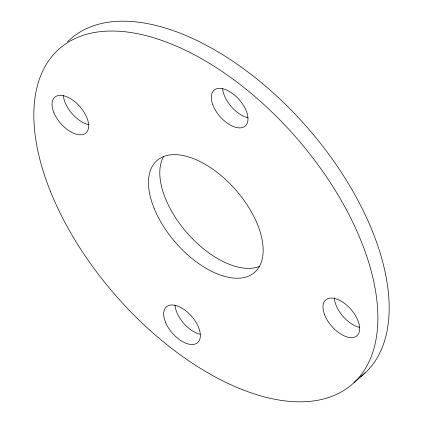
<?xml version="1.0" encoding="UTF-8"?>
<svg xmlns="http://www.w3.org/2000/svg" width="423" height="423" viewBox="0 0 423 423"><rect width="100%" height="100%" fill="white"/><g stroke="black" fill="none" stroke-linecap="round" stroke-linejoin="round"><path stroke-width="0.63" d="M353.945 382.662L365.261 372.795M67.516 41.814A222.672 119.926 48.9 0 1 307.14 127.323A222.672 119.926 48.9 0 1 360.433 376.914M259.267 266.516A74.226 39.974 48.9 0 1 186.707 232.513A74.226 39.974 48.9 0 1 163.764 156.219M200.169 334.292A23.751 12.79 48.9 0 1 175.011 305.083M89.2 124.748A23.709 12.769 48.9 0 1 63.387 95.365M247.941 117.71A23.751 12.79 48.9 0 1 222.646 88.613M359.873 327.444A23.751 12.79 48.9 0 1 334.313 297.834M154.072 208.211A74.226 39.974 48.9 0 0 253.054 273.612A74.226 39.974 48.9 0 0 210.326 167.503A74.226 39.974 48.9 0 0 154.072 208.211M50.575 191.746A222.672 119.926 48.9 0 0 347.532 387.96A222.672 119.926 48.9 0 0 219.347 69.626A222.672 119.926 48.9 0 0 50.575 191.746M165.546 322.358A23.751 12.79 48.9 0 0 197.25 342.953A23.751 12.79 48.9 0 0 183.222 308.943A23.751 12.79 48.9 0 0 165.546 322.358M53.927 112.719A23.709 12.769 48.9 0 0 85.578 133.266A23.709 12.769 48.9 0 0 71.566 99.315A23.709 12.769 48.9 0 0 53.927 112.719M212.848 104.925A23.751 12.79 48.9 0 0 244.436 126.641A23.751 12.79 48.9 0 0 231.614 92.838A23.751 12.79 48.9 0 0 212.848 104.925M324.404 314.236A23.751 12.79 48.9 0 0 355.917 336.465A23.751 12.79 48.9 0 0 343.661 302.773A23.751 12.79 48.9 0 0 324.404 314.236"/></g></svg>
